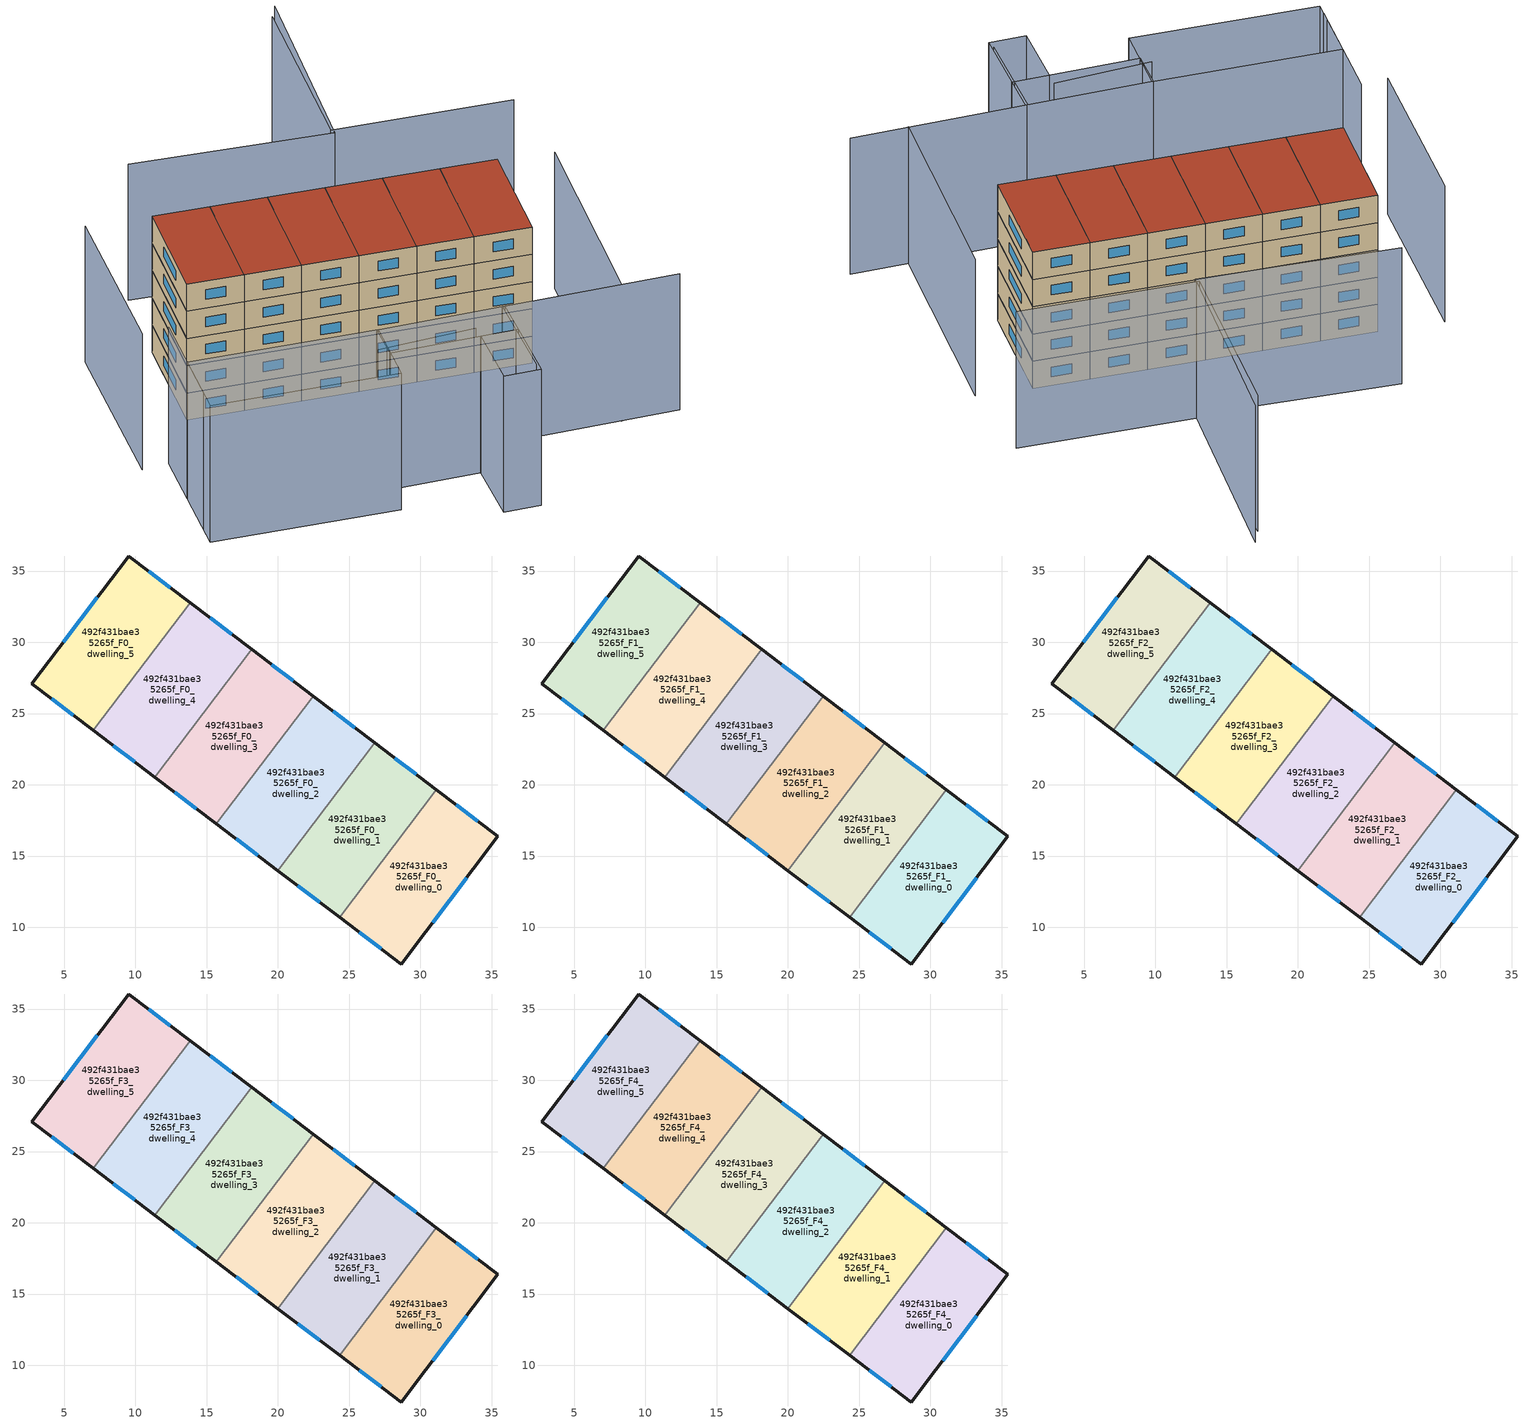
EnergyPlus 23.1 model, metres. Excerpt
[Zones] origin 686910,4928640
492f431bae35265f_F0_dwelling_0
 floor ground (EU_floor_Construction): 35.45,16.38 28.66,7.42 24.33,10.7 31.13,19.66 z0
 wall outside (EU_wall_Construction): 24.33,10.7 28.66,7.42 35.45,16.38 31.13,19.66 z0:3
 wall to 492f431bae35265f_F0_dwelling_1 (EU_wall_Construction): 31.13,19.66 24.33,10.7 z0:3
 window (EU_Window_Construction): 34.05,17.44 32.53,18.6 / 30.86,10.32 33.24,13.47 / 25.73,9.64 27.25,8.48 z0.97:2.03
492f431bae35265f_F0_dwelling_1
 floor ground (EU_floor_Construction): 31.13,19.66 24.33,10.7 20.01,13.98 26.81,22.94 z0
 wall outside (EU_wall_Construction): 20.01,13.98 24.33,10.7 / 31.13,19.66 26.81,22.94 z0:3
 wall to 492f431bae35265f_F0_dwelling_2 (EU_wall_Construction): 26.81,22.94 20.01,13.98 z0:3
 window (EU_Window_Construction): 21.41,12.92 22.93,11.77 / 29.73,20.72 28.21,21.88 z0.97:2.03
492f431bae35265f_F0_dwelling_2
 floor ground (EU_floor_Construction): 26.81,22.94 20.01,13.98 15.68,17.26 22.48,26.22 z0
 wall outside (EU_wall_Construction): 15.68,17.26 20.01,13.98 / 26.81,22.94 22.48,26.22 z0:3
 wall to 492f431bae35265f_F0_dwelling_3 (EU_wall_Construction): 22.48,26.22 15.68,17.26 z0:3
 window (EU_Window_Construction): 17.09,16.2 18.6,15.04 / 25.4,24.01 23.88,25.16 z0.97:2.03
492f431bae35265f_F0_dwelling_3
 floor ground (EU_floor_Construction): 22.48,26.22 15.68,17.26 11.36,20.54 18.17,29.5 z0
 wall outside (EU_wall_Construction): 11.36,20.54 15.68,17.26 / 22.48,26.22 18.17,29.5 z0:3
 wall to 492f431bae35265f_F0_dwelling_4 (EU_wall_Construction): 18.16,29.5 11.36,20.54 z0:3
 window (EU_Window_Construction): 12.76,19.48 14.28,18.32 / 21.08,27.29 19.57,28.44 z0.97:2.03
492f431bae35265f_F0_dwelling_4
 floor ground (EU_floor_Construction): 18.17,29.5 11.36,20.54 7.04,23.82 13.85,32.79 z0
 wall outside (EU_wall_Construction): 7.04,23.82 11.36,20.54 / 18.17,29.5 13.85,32.79 z0:3
 wall to 492f431bae35265f_F0_dwelling_5 (EU_wall_Construction): 13.85,32.79 7.04,23.82 z0:3
 window (EU_Window_Construction): 8.44,22.75 9.96,21.6 / 16.77,30.57 15.25,31.72 z0.97:2.03
492f431bae35265f_F0_dwelling_5
 floor ground (EU_floor_Construction): 13.85,32.79 7.04,23.82 2.72,27.1 9.54,36.06 z0
 wall outside (EU_wall_Construction): 13.85,32.79 9.54,36.06 2.72,27.1 7.04,23.82 z0:3
 window (EU_Window_Construction): 4.12,26.04 5.64,24.88 / 7.33,33.15 4.93,30 / 12.45,33.85 10.93,35 z0.97:2.03
492f431bae35265f_F1_dwelling_0
 floor to 492f431bae35265f_F0_dwelling_0 (EU_floor_Construction): 35.45,16.38 28.66,7.42 24.33,10.7 31.13,19.66 z3
 wall outside (EU_wall_Construction): 24.33,10.7 28.66,7.42 35.45,16.38 31.13,19.66 z3:6
 wall to 492f431bae35265f_F1_dwelling_1 (EU_wall_Construction): 31.13,19.66 24.33,10.7 z3:6
 window (EU_Window_Construction): 34.05,17.44 32.53,18.6 / 30.86,10.32 33.24,13.47 / 25.73,9.64 27.25,8.48 z3.97:5.03
492f431bae35265f_F1_dwelling_1
 floor to 492f431bae35265f_F0_dwelling_1 (EU_floor_Construction): 31.13,19.66 24.33,10.7 20.01,13.98 26.8,22.94 z3
 wall outside (EU_wall_Construction): 20.01,13.98 24.33,10.7 / 31.13,19.66 26.81,22.94 z3:6
 wall to 492f431bae35265f_F1_dwelling_2 (EU_wall_Construction): 26.81,22.94 20.01,13.98 z3:6
 window (EU_Window_Construction): 21.41,12.92 22.93,11.77 / 29.73,20.72 28.21,21.88 z3.97:5.03
492f431bae35265f_F1_dwelling_2
 floor to 492f431bae35265f_F0_dwelling_2 (EU_floor_Construction): 26.8,22.94 20.01,13.98 15.68,17.26 22.48,26.22 z3
 wall outside (EU_wall_Construction): 15.68,17.26 20.01,13.98 / 26.81,22.94 22.48,26.22 z3:6
 wall to 492f431bae35265f_F1_dwelling_3 (EU_wall_Construction): 22.48,26.22 15.68,17.26 z3:6
 window (EU_Window_Construction): 17.09,16.2 18.6,15.04 / 25.4,24.01 23.88,25.16 z3.97:5.03
492f431bae35265f_F1_dwelling_3
 floor to 492f431bae35265f_F0_dwelling_3 (EU_floor_Construction): 22.48,26.22 15.68,17.26 11.36,20.54 18.17,29.5 z3
 wall outside (EU_wall_Construction): 11.36,20.54 15.68,17.26 / 22.48,26.22 18.17,29.5 z3:6
 wall to 492f431bae35265f_F1_dwelling_4 (EU_wall_Construction): 18.16,29.5 11.36,20.54 z3:6
 window (EU_Window_Construction): 12.76,19.48 14.28,18.32 / 21.08,27.29 19.57,28.44 z3.97:5.03
492f431bae35265f_F1_dwelling_4
 floor to 492f431bae35265f_F0_dwelling_4 (EU_floor_Construction): 18.17,29.5 11.36,20.54 7.04,23.82 13.85,32.79 z3
 wall outside (EU_wall_Construction): 7.04,23.82 11.36,20.54 / 18.17,29.5 13.85,32.79 z3:6
 wall to 492f431bae35265f_F1_dwelling_5 (EU_wall_Construction): 13.85,32.79 7.04,23.82 z3:6
 window (EU_Window_Construction): 8.44,22.75 9.96,21.6 / 16.77,30.57 15.25,31.72 z3.97:5.03
492f431bae35265f_F1_dwelling_5
 floor to 492f431bae35265f_F0_dwelling_5 (EU_floor_Construction): 13.85,32.79 7.04,23.82 2.72,27.1 9.54,36.06 z3
 wall outside (EU_wall_Construction): 13.85,32.79 9.54,36.06 2.72,27.1 7.04,23.82 z3:6
 window (EU_Window_Construction): 4.12,26.04 5.64,24.88 / 7.33,33.15 4.93,30 / 12.45,33.85 10.93,35 z3.97:5.03
492f431bae35265f_F2_dwelling_0
 floor to 492f431bae35265f_F1_dwelling_0 (EU_floor_Construction): 35.45,16.38 28.66,7.42 24.33,10.7 31.13,19.66 z6
 wall outside (EU_wall_Construction): 24.33,10.7 28.66,7.42 35.45,16.38 31.13,19.66 z6:9
 wall to 492f431bae35265f_F2_dwelling_1 (EU_wall_Construction): 31.13,19.66 24.33,10.7 z6:9
 window (EU_Window_Construction): 34.05,17.44 32.53,18.6 / 30.86,10.32 33.24,13.47 / 25.73,9.64 27.25,8.48 z6.97:8.03
492f431bae35265f_F2_dwelling_1
 floor to 492f431bae35265f_F1_dwelling_1 (EU_floor_Construction): 31.13,19.66 24.33,10.7 20.01,13.98 26.8,22.94 z6
 wall outside (EU_wall_Construction): 20.01,13.98 24.33,10.7 / 31.13,19.66 26.81,22.94 z6:9
 wall to 492f431bae35265f_F2_dwelling_2 (EU_wall_Construction): 26.81,22.94 20.01,13.98 z6:9
 window (EU_Window_Construction): 21.41,12.92 22.93,11.77 / 29.73,20.72 28.21,21.88 z6.97:8.03
492f431bae35265f_F2_dwelling_2
 floor to 492f431bae35265f_F1_dwelling_2 (EU_floor_Construction): 26.8,22.94 20.01,13.98 15.68,17.26 22.48,26.22 z6
 wall outside (EU_wall_Construction): 15.68,17.26 20.01,13.98 / 26.81,22.94 22.48,26.22 z6:9
 wall to 492f431bae35265f_F2_dwelling_3 (EU_wall_Construction): 22.48,26.22 15.68,17.26 z6:9
 window (EU_Window_Construction): 17.09,16.2 18.6,15.04 / 25.4,24.01 23.88,25.16 z6.97:8.03
492f431bae35265f_F2_dwelling_3
 floor to 492f431bae35265f_F1_dwelling_3 (EU_floor_Construction): 22.48,26.22 15.68,17.26 11.36,20.54 18.17,29.5 z6
 wall outside (EU_wall_Construction): 11.36,20.54 15.68,17.26 / 22.48,26.22 18.17,29.5 z6:9
 wall to 492f431bae35265f_F2_dwelling_4 (EU_wall_Construction): 18.16,29.5 11.36,20.54 z6:9
 window (EU_Window_Construction): 12.76,19.48 14.28,18.32 / 21.08,27.29 19.57,28.44 z6.97:8.03
492f431bae35265f_F2_dwelling_4
 floor to 492f431bae35265f_F1_dwelling_4 (EU_floor_Construction): 18.17,29.5 11.36,20.54 7.04,23.82 13.85,32.79 z6
 wall outside (EU_wall_Construction): 7.04,23.82 11.36,20.54 / 18.17,29.5 13.85,32.79 z6:9
 wall to 492f431bae35265f_F2_dwelling_5 (EU_wall_Construction): 13.85,32.79 7.04,23.82 z6:9
 window (EU_Window_Construction): 8.44,22.75 9.96,21.6 / 16.77,30.57 15.25,31.72 z6.97:8.03
492f431bae35265f_F2_dwelling_5
 floor to 492f431bae35265f_F1_dwelling_5 (EU_floor_Construction): 13.85,32.79 7.04,23.82 2.72,27.1 9.54,36.06 z6
 wall outside (EU_wall_Construction): 13.85,32.79 9.54,36.06 2.72,27.1 7.04,23.82 z6:9
 window (EU_Window_Construction): 4.12,26.04 5.64,24.88 / 7.33,33.15 4.93,30 / 12.45,33.85 10.93,35 z6.97:8.03
492f431bae35265f_F3_dwelling_0
 floor to 492f431bae35265f_F2_dwelling_0 (EU_floor_Construction): 35.45,16.38 28.66,7.42 24.33,10.7 31.13,19.66 z9
 wall outside (EU_wall_Construction): 24.33,10.7 28.66,7.42 35.45,16.38 31.13,19.66 z9:12
 wall to 492f431bae35265f_F3_dwelling_1 (EU_wall_Construction): 31.13,19.66 24.33,10.7 z9:12
 window (EU_Window_Construction): 34.05,17.44 32.53,18.6 / 30.86,10.32 33.24,13.47 / 25.73,9.64 27.25,8.48 z9.97:11.03
492f431bae35265f_F3_dwelling_1
 floor to 492f431bae35265f_F2_dwelling_1 (EU_floor_Construction): 31.13,19.66 24.33,10.7 20.01,13.98 26.8,22.94 z9
 wall outside (EU_wall_Construction): 20.01,13.98 24.33,10.7 / 31.13,19.66 26.81,22.94 z9:12
 wall to 492f431bae35265f_F3_dwelling_2 (EU_wall_Construction): 26.81,22.94 20.01,13.98 z9:12
 window (EU_Window_Construction): 21.41,12.92 22.93,11.77 / 29.73,20.72 28.21,21.88 z9.97:11.03
492f431bae35265f_F3_dwelling_2
 floor to 492f431bae35265f_F2_dwelling_2 (EU_floor_Construction): 26.8,22.94 20.01,13.98 15.68,17.26 22.48,26.22 z9
 wall outside (EU_wall_Construction): 15.68,17.26 20.01,13.98 / 26.81,22.94 22.48,26.22 z9:12
 wall to 492f431bae35265f_F3_dwelling_3 (EU_wall_Construction): 22.48,26.22 15.68,17.26 z9:12
 window (EU_Window_Construction): 17.09,16.2 18.6,15.04 / 25.4,24.01 23.88,25.16 z9.97:11.03
492f431bae35265f_F3_dwelling_3
 floor to 492f431bae35265f_F2_dwelling_3 (EU_floor_Construction): 22.48,26.22 15.68,17.26 11.36,20.54 18.17,29.5 z9
 wall outside (EU_wall_Construction): 11.36,20.54 15.68,17.26 / 22.48,26.22 18.17,29.5 z9:12
 wall to 492f431bae35265f_F3_dwelling_4 (EU_wall_Construction): 18.16,29.5 11.36,20.54 z9:12
 window (EU_Window_Construction): 12.76,19.48 14.28,18.32 / 21.08,27.29 19.57,28.44 z9.97:11.03
492f431bae35265f_F3_dwelling_4
 floor to 492f431bae35265f_F2_dwelling_4 (EU_floor_Construction): 18.17,29.5 11.36,20.54 7.04,23.82 13.85,32.79 z9
 wall outside (EU_wall_Construction): 7.04,23.82 11.36,20.54 / 18.17,29.5 13.85,32.79 z9:12
 wall to 492f431bae35265f_F3_dwelling_5 (EU_wall_Construction): 13.85,32.79 7.04,23.82 z9:12
 window (EU_Window_Construction): 8.44,22.75 9.96,21.6 / 16.77,30.57 15.25,31.72 z9.97:11.03
492f431bae35265f_F3_dwelling_5
 floor to 492f431bae35265f_F2_dwelling_5 (EU_floor_Construction): 13.85,32.79 7.04,23.82 2.72,27.1 9.54,36.06 z9
 wall outside (EU_wall_Construction): 13.85,32.79 9.54,36.06 2.72,27.1 7.04,23.82 z9:12
 window (EU_Window_Construction): 4.12,26.04 5.64,24.88 / 7.33,33.15 4.93,30 / 12.45,33.85 10.93,35 z9.97:11.03
492f431bae35265f_F4_dwelling_0
 floor to 492f431bae35265f_F3_dwelling_0 (EU_floor_Construction): 35.45,16.38 28.66,7.42 24.33,10.7 31.13,19.66 z12
 wall outside (EU_wall_Construction): 24.33,10.7 28.66,7.42 35.45,16.38 31.13,19.66 z12:15
 wall to 492f431bae35265f_F4_dwelling_1 (EU_wall_Construction): 31.13,19.66 24.33,10.7 z12:15
 window (EU_Window_Construction): 34.05,17.44 32.53,18.6 / 30.86,10.32 33.24,13.47 / 25.73,9.64 27.25,8.48 z12.97:14.03
 roof outside (EU_roof_Construction): 28.66,7.42 35.45,16.38 31.13,19.66 24.33,10.7 z15
492f431bae35265f_F4_dwelling_1
 floor to 492f431bae35265f_F3_dwelling_1 (EU_floor_Construction): 31.13,19.66 24.33,10.7 20.01,13.98 26.8,22.94 z12
 wall outside (EU_wall_Construction): 20.01,13.98 24.33,10.7 / 31.13,19.66 26.81,22.94 z12:15
 wall to 492f431bae35265f_F4_dwelling_2 (EU_wall_Construction): 26.81,22.94 20.01,13.98 z12:15
 window (EU_Window_Construction): 21.41,12.92 22.93,11.77 / 29.73,20.72 28.21,21.88 z12.97:14.03
 roof outside (EU_roof_Construction): 24.33,10.7 31.13,19.66 26.81,22.94 20.01,13.98 z15
492f431bae35265f_F4_dwelling_2
 floor to 492f431bae35265f_F3_dwelling_2 (EU_floor_Construction): 26.8,22.94 20.01,13.98 15.68,17.26 22.48,26.22 z12
 wall outside (EU_wall_Construction): 15.68,17.26 20.01,13.98 / 26.81,22.94 22.48,26.22 z12:15
 wall to 492f431bae35265f_F4_dwelling_3 (EU_wall_Construction): 22.48,26.22 15.68,17.26 z12:15
 window (EU_Window_Construction): 17.09,16.2 18.6,15.04 / 25.4,24.01 23.88,25.16 z12.97:14.03
 roof outside (EU_roof_Construction): 20.01,13.98 26.81,22.94 22.48,26.22 15.68,17.26 z15
492f431bae35265f_F4_dwelling_3
 floor to 492f431bae35265f_F3_dwelling_3 (EU_floor_Construction): 22.48,26.22 15.68,17.26 11.36,20.54 18.17,29.5 z12
 wall outside (EU_wall_Construction): 11.36,20.54 15.68,17.26 / 22.48,26.22 18.17,29.5 z12:15
 wall to 492f431bae35265f_F4_dwelling_4 (EU_wall_Construction): 18.16,29.5 11.36,20.54 z12:15
 window (EU_Window_Construction): 12.76,19.48 14.28,18.32 / 21.08,27.29 19.57,28.44 z12.97:14.03
 roof outside (EU_roof_Construction): 15.68,17.26 22.48,26.22 18.17,29.5 11.36,20.54 z15
492f431bae35265f_F4_dwelling_4
 floor to 492f431bae35265f_F3_dwelling_4 (EU_floor_Construction): 18.17,29.5 11.36,20.54 7.04,23.82 13.85,32.79 z12
 wall outside (EU_wall_Construction): 7.04,23.82 11.36,20.54 / 18.17,29.5 13.85,32.79 z12:15
 wall to 492f431bae35265f_F4_dwelling_5 (EU_wall_Construction): 13.85,32.79 7.04,23.82 z12:15
 window (EU_Window_Construction): 8.44,22.75 9.96,21.6 / 16.77,30.57 15.25,31.72 z12.97:14.03
 roof outside (EU_roof_Construction): 11.36,20.54 18.17,29.5 13.85,32.79 7.04,23.82 z15
492f431bae35265f_F4_dwelling_5
 floor to 492f431bae35265f_F3_dwelling_5 (EU_floor_Construction): 13.85,32.79 7.04,23.82 2.72,27.1 9.54,36.06 z12
 wall outside (EU_wall_Construction): 13.85,32.79 9.54,36.06 2.72,27.1 7.04,23.82 z12:15
 window (EU_Window_Construction): 4.12,26.04 5.64,24.88 / 7.33,33.15 4.93,30 / 12.45,33.85 10.93,35 z12.97:14.03
 roof outside (EU_roof_Construction): 7.04,23.82 13.85,32.79 9.54,36.06 2.72,27.1 z15
shading: 4.6,6.93 12.63,1.87 / 11.27,-5.96 16.82,1.96 / 16.82,1.96 30.68,-7.74 / 26.11,-4.61 39.44,12.89 / 43.97,20.83 30.19,31.26 / 30.19,31.26 41.61,46.35 / 4.64,39.99 -6.06,25.64 / 43.09,47.17 30.12,30.76 / 30.12,30.76 14.92,42.77 / -3.82,24.3 -10.92,14.78 / 11.87,0.74 14.8,-1.31 / 14.8,-1.31 10.97,-6.78 / 10.97,-6.78 8.04,-4.73 / 8.04,-4.73 11.87,0.74 / 7.03,8.9 17.02,1.82 / 17.02,1.82 14.78,-1.33 / 14.78,-1.33 4.8,5.75 / 4.8,5.75 7.03,8.9 / -7.29,19.63 7.16,8.8 / 7.16,8.8 2.83,3.01 / 2.83,3.01 -11.63,13.84 / -11.63,13.84 -7.29,19.63 z0:15
[Building]
EU S2 Campaign: North Axis=0; Terrain=City; Solar Distribution=FullExterior
[Site:Location]
Bologna: Latitude=44.5; Longitude=11.25; Time Zone=1; Elevation=37
[SizingPeriod:WeatherFileDays]
AnnualSizingPeriod: Begin Month=1; Begin Day of Month=1; End Month=12; End Day of Month=31; Day of Week for Start Day=Monday; Use Weather File Daylight Saving Period=No; Use Weather File Rain and Snow Indicators=No
[MATERIAL]
EU_InternalMass_Material: Roughness=MediumRough; Thickness=0.1; Conductivity=1; Density=1800; Specific Heat=900; Thermal Absorptance=0.9; Solar Absorptance=0.7; Visible Absorptance=0.7
[MATERIAL:NOMASS] Roughness=MediumRough; Thermal Absorptance=0.9; Solar Absorptance=0.7; Visible Absorptance=0.7
Name | Thermal Resistance
EU_wall_NoMass | 0.779417
EU_roof_NoMass | 0.435466
EU_floor_NoMass | 0.588222
[WINDOWMATERIAL:SIMPLEGLAZINGSYSTEM]
EU_Window_SimpleGlazing: UFactor=5.16242; Solar Heat Gain Coefficient=0.85; Visible Transmittance=0.85
[CONSTRUCTION]
EU_wall_Construction: EU_wall_NoMass
EU_roof_Construction: EU_roof_NoMass
EU_floor_Construction: EU_floor_NoMass
EU_InternalMass_Construction: EU_InternalMass_Material
EU_Window_Construction: EU_Window_SimpleGlazing
[ZONE] Type=1; Multiplier=1; Ceiling Height=autocalculate; Floor Area=autocalculate; Part of Total Floor Area=Yes
Name | Volume
492f431bae35265f_F0_dwelling_0; 492f431bae35265f_F1_dwelling_0; 492f431bae35265f_F2_dwelling_0; 492f431bae35265f_F3_dwelling_0; 492f431bae35265f_F4_dwelling_0; 492f431bae35265f_F0_dwelling_5 | 183.108
492f431bae35265f_F0_dwelling_1; 492f431bae35265f_F1_dwelling_1; 492f431bae35265f_F2_dwelling_1; 492f431bae35265f_F3_dwelling_1; 492f431bae35265f_F4_dwelling_1 | 183.088
492f431bae35265f_F0_dwelling_2 | 183.095
492f431bae35265f_F1_dwelling_2; 492f431bae35265f_F2_dwelling_2; 492f431bae35265f_F3_dwelling_2; 492f431bae35265f_F4_dwelling_2 | 183.094
492f431bae35265f_F0_dwelling_3; 492f431bae35265f_F1_dwelling_3; 492f431bae35265f_F2_dwelling_3; 492f431bae35265f_F3_dwelling_3; 492f431bae35265f_F4_dwelling_3 | 183.114
492f431bae35265f_F0_dwelling_4; 492f431bae35265f_F1_dwelling_4; 492f431bae35265f_F2_dwelling_4; 492f431bae35265f_F3_dwelling_4; 492f431bae35265f_F4_dwelling_4 | 183.081
492f431bae35265f_F1_dwelling_5; 492f431bae35265f_F2_dwelling_5; 492f431bae35265f_F3_dwelling_5; 492f431bae35265f_F4_dwelling_5 | 183.109
[INTERNALMASS] Construction=EU_InternalMass_Construction
Name | Zone or ZoneList | Surface Area
492f431bae35265f_F0_dwelling_0_EU_InternalMass | 492f431bae35265f_F0_dwelling_0 | 61.0361
492f431bae35265f_F0_dwelling_1_EU_InternalMass | 492f431bae35265f_F0_dwelling_1 | 61.0294
492f431bae35265f_F0_dwelling_2_EU_InternalMass | 492f431bae35265f_F0_dwelling_2 | 61.0316
492f431bae35265f_F0_dwelling_3_EU_InternalMass | 492f431bae35265f_F0_dwelling_3 | 61.0379
492f431bae35265f_F0_dwelling_4_EU_InternalMass | 492f431bae35265f_F0_dwelling_4 | 61.0271
492f431bae35265f_F0_dwelling_5_EU_InternalMass | 492f431bae35265f_F0_dwelling_5 | 61.0363
492f431bae35265f_F1_dwelling_0_EU_InternalMass | 492f431bae35265f_F1_dwelling_0 | 61.0361
492f431bae35265f_F1_dwelling_1_EU_InternalMass | 492f431bae35265f_F1_dwelling_1 | 61.0294
492f431bae35265f_F1_dwelling_2_EU_InternalMass | 492f431bae35265f_F1_dwelling_2 | 61.0316
492f431bae35265f_F1_dwelling_3_EU_InternalMass | 492f431bae35265f_F1_dwelling_3 | 61.0379
492f431bae35265f_F1_dwelling_4_EU_InternalMass | 492f431bae35265f_F1_dwelling_4 | 61.0271
492f431bae35265f_F1_dwelling_5_EU_InternalMass | 492f431bae35265f_F1_dwelling_5 | 61.0363
492f431bae35265f_F2_dwelling_0_EU_InternalMass | 492f431bae35265f_F2_dwelling_0 | 61.0361
492f431bae35265f_F2_dwelling_1_EU_InternalMass | 492f431bae35265f_F2_dwelling_1 | 61.0294
492f431bae35265f_F2_dwelling_2_EU_InternalMass | 492f431bae35265f_F2_dwelling_2 | 61.0316
492f431bae35265f_F2_dwelling_3_EU_InternalMass | 492f431bae35265f_F2_dwelling_3 | 61.0379
492f431bae35265f_F2_dwelling_4_EU_InternalMass | 492f431bae35265f_F2_dwelling_4 | 61.0271
492f431bae35265f_F2_dwelling_5_EU_InternalMass | 492f431bae35265f_F2_dwelling_5 | 61.0363
492f431bae35265f_F3_dwelling_0_EU_InternalMass | 492f431bae35265f_F3_dwelling_0 | 61.0361
492f431bae35265f_F3_dwelling_1_EU_InternalMass | 492f431bae35265f_F3_dwelling_1 | 61.0294
492f431bae35265f_F3_dwelling_2_EU_InternalMass | 492f431bae35265f_F3_dwelling_2 | 61.0316
492f431bae35265f_F3_dwelling_3_EU_InternalMass | 492f431bae35265f_F3_dwelling_3 | 61.0379
492f431bae35265f_F3_dwelling_4_EU_InternalMass | 492f431bae35265f_F3_dwelling_4 | 61.0271
492f431bae35265f_F3_dwelling_5_EU_InternalMass | 492f431bae35265f_F3_dwelling_5 | 61.0363
492f431bae35265f_F4_dwelling_0_EU_InternalMass | 492f431bae35265f_F4_dwelling_0 | 61.0361
492f431bae35265f_F4_dwelling_1_EU_InternalMass | 492f431bae35265f_F4_dwelling_1 | 61.0294
492f431bae35265f_F4_dwelling_2_EU_InternalMass | 492f431bae35265f_F4_dwelling_2 | 61.0316
492f431bae35265f_F4_dwelling_3_EU_InternalMass | 492f431bae35265f_F4_dwelling_3 | 61.0379
492f431bae35265f_F4_dwelling_4_EU_InternalMass | 492f431bae35265f_F4_dwelling_4 | 61.0271
492f431bae35265f_F4_dwelling_5_EU_InternalMass | 492f431bae35265f_F4_dwelling_5 | 61.0363
[OTHEREQUIPMENT] Fuel Type=Electricity; Design Level Calculation Method=Watts/Area; Power per Zone Floor Area=1; Fraction Latent=0; Fraction Radiant=0; Fraction Lost=0; Carbon Dioxide Generation Rate=0; EndUse Subcategory=EU_Step8_InternalGains
Name | Zone or ZoneList or Space or SpaceList | Schedule
EU_Step8_InternalGain_492f431bae35265f_F0_dwelling_0_f000 | 492f431bae35265f_F0_dwelling_0 | EU_Step8_GainSchedule_492f431bae35265f_F0_dwelling_0_f000
EU_Step8_InternalGain_492f431bae35265f_F0_dwelling_1_f000 | 492f431bae35265f_F0_dwelling_1 | EU_Step8_GainSchedule_492f431bae35265f_F0_dwelling_1_f000
EU_Step8_InternalGain_492f431bae35265f_F0_dwelling_2_f000 | 492f431bae35265f_F0_dwelling_2 | EU_Step8_GainSchedule_492f431bae35265f_F0_dwelling_2_f000
EU_Step8_InternalGain_492f431bae35265f_F0_dwelling_3_f000 | 492f431bae35265f_F0_dwelling_3 | EU_Step8_GainSchedule_492f431bae35265f_F0_dwelling_3_f000
EU_Step8_InternalGain_492f431bae35265f_F0_dwelling_4_f000 | 492f431bae35265f_F0_dwelling_4 | EU_Step8_GainSchedule_492f431bae35265f_F0_dwelling_4_f000
EU_Step8_InternalGain_492f431bae35265f_F0_dwelling_5_f000 | 492f431bae35265f_F0_dwelling_5 | EU_Step8_GainSchedule_492f431bae35265f_F0_dwelling_5_f000
EU_Step8_InternalGain_492f431bae35265f_F1_dwelling_0_f000 | 492f431bae35265f_F1_dwelling_0 | EU_Step8_GainSchedule_492f431bae35265f_F1_dwelling_0_f000
EU_Step8_InternalGain_492f431bae35265f_F1_dwelling_1_f000 | 492f431bae35265f_F1_dwelling_1 | EU_Step8_GainSchedule_492f431bae35265f_F1_dwelling_1_f000
EU_Step8_InternalGain_492f431bae35265f_F1_dwelling_2_f000 | 492f431bae35265f_F1_dwelling_2 | EU_Step8_GainSchedule_492f431bae35265f_F1_dwelling_2_f000
EU_Step8_InternalGain_492f431bae35265f_F1_dwelling_3_f000 | 492f431bae35265f_F1_dwelling_3 | EU_Step8_GainSchedule_492f431bae35265f_F1_dwelling_3_f000
EU_Step8_InternalGain_492f431bae35265f_F1_dwelling_4_f000 | 492f431bae35265f_F1_dwelling_4 | EU_Step8_GainSchedule_492f431bae35265f_F1_dwelling_4_f000
EU_Step8_InternalGain_492f431bae35265f_F1_dwelling_5_f000 | 492f431bae35265f_F1_dwelling_5 | EU_Step8_GainSchedule_492f431bae35265f_F1_dwelling_5_f000
EU_Step8_InternalGain_492f431bae35265f_F2_dwelling_0_f000 | 492f431bae35265f_F2_dwelling_0 | EU_Step8_GainSchedule_492f431bae35265f_F2_dwelling_0_f000
EU_Step8_InternalGain_492f431bae35265f_F2_dwelling_1_f000 | 492f431bae35265f_F2_dwelling_1 | EU_Step8_GainSchedule_492f431bae35265f_F2_dwelling_1_f000
EU_Step8_InternalGain_492f431bae35265f_F2_dwelling_2_f000 | 492f431bae35265f_F2_dwelling_2 | EU_Step8_GainSchedule_492f431bae35265f_F2_dwelling_2_f000
EU_Step8_InternalGain_492f431bae35265f_F2_dwelling_3_f000 | 492f431bae35265f_F2_dwelling_3 | EU_Step8_GainSchedule_492f431bae35265f_F2_dwelling_3_f000
EU_Step8_InternalGain_492f431bae35265f_F2_dwelling_4_f000 | 492f431bae35265f_F2_dwelling_4 | EU_Step8_GainSchedule_492f431bae35265f_F2_dwelling_4_f000
EU_Step8_InternalGain_492f431bae35265f_F2_dwelling_5_f000 | 492f431bae35265f_F2_dwelling_5 | EU_Step8_GainSchedule_492f431bae35265f_F2_dwelling_5_f000
EU_Step8_InternalGain_492f431bae35265f_F3_dwelling_0_f000 | 492f431bae35265f_F3_dwelling_0 | EU_Step8_GainSchedule_492f431bae35265f_F3_dwelling_0_f000
EU_Step8_InternalGain_492f431bae35265f_F3_dwelling_1_f000 | 492f431bae35265f_F3_dwelling_1 | EU_Step8_GainSchedule_492f431bae35265f_F3_dwelling_1_f000
EU_Step8_InternalGain_492f431bae35265f_F3_dwelling_2_f000 | 492f431bae35265f_F3_dwelling_2 | EU_Step8_GainSchedule_492f431bae35265f_F3_dwelling_2_f000
EU_Step8_InternalGain_492f431bae35265f_F3_dwelling_3_f000 | 492f431bae35265f_F3_dwelling_3 | EU_Step8_GainSchedule_492f431bae35265f_F3_dwelling_3_f000
EU_Step8_InternalGain_492f431bae35265f_F3_dwelling_4_f000 | 492f431bae35265f_F3_dwelling_4 | EU_Step8_GainSchedule_492f431bae35265f_F3_dwelling_4_f000
EU_Step8_InternalGain_492f431bae35265f_F3_dwelling_5_f000 | 492f431bae35265f_F3_dwelling_5 | EU_Step8_GainSchedule_492f431bae35265f_F3_dwelling_5_f000
EU_Step8_InternalGain_492f431bae35265f_F4_dwelling_0_f000 | 492f431bae35265f_F4_dwelling_0 | EU_Step8_GainSchedule_492f431bae35265f_F4_dwelling_0_f000
EU_Step8_InternalGain_492f431bae35265f_F4_dwelling_1_f000 | 492f431bae35265f_F4_dwelling_1 | EU_Step8_GainSchedule_492f431bae35265f_F4_dwelling_1_f000
EU_Step8_InternalGain_492f431bae35265f_F4_dwelling_2_f000 | 492f431bae35265f_F4_dwelling_2 | EU_Step8_GainSchedule_492f431bae35265f_F4_dwelling_2_f000
EU_Step8_InternalGain_492f431bae35265f_F4_dwelling_3_f000 | 492f431bae35265f_F4_dwelling_3 | EU_Step8_GainSchedule_492f431bae35265f_F4_dwelling_3_f000
EU_Step8_InternalGain_492f431bae35265f_F4_dwelling_4_f000 | 492f431bae35265f_F4_dwelling_4 | EU_Step8_GainSchedule_492f431bae35265f_F4_dwelling_4_f000
EU_Step8_InternalGain_492f431bae35265f_F4_dwelling_5_f000 | 492f431bae35265f_F4_dwelling_5 | EU_Step8_GainSchedule_492f431bae35265f_F4_dwelling_5_f000
[ZONEVENTILATION:DESIGNFLOWRATE] Schedule=EU_AlwaysOn; Design Flow Rate Calculation Method=AirChanges/Hour; Air Changes per Hour=0.712058; Ventilation Type=Natural; Fan Pressure Rise=0; Fan Total Efficiency=1; Constant Term Coefficient=1; Temperature Term Coefficient=0; Velocity Term Coefficient=0; Velocity Squared Term Coefficient=0; Minimum Indoor Temperature=-100; Maximum Indoor Temperature=100; Delta Temperature=-100; Minimum Outdoor Temperature=-100; Maximum Outdoor Temperature=100; Maximum Wind Speed=40
Name | Zone or ZoneList or Space or SpaceList
EU_ConstantAir_492f431bae35265f_F0_dwelling_0 | 492f431bae35265f_F0_dwelling_0
EU_ConstantAir_492f431bae35265f_F0_dwelling_1 | 492f431bae35265f_F0_dwelling_1
EU_ConstantAir_492f431bae35265f_F0_dwelling_2 | 492f431bae35265f_F0_dwelling_2
EU_ConstantAir_492f431bae35265f_F0_dwelling_3 | 492f431bae35265f_F0_dwelling_3
EU_ConstantAir_492f431bae35265f_F0_dwelling_4 | 492f431bae35265f_F0_dwelling_4
EU_ConstantAir_492f431bae35265f_F0_dwelling_5 | 492f431bae35265f_F0_dwelling_5
EU_ConstantAir_492f431bae35265f_F1_dwelling_0 | 492f431bae35265f_F1_dwelling_0
EU_ConstantAir_492f431bae35265f_F1_dwelling_1 | 492f431bae35265f_F1_dwelling_1
EU_ConstantAir_492f431bae35265f_F1_dwelling_2 | 492f431bae35265f_F1_dwelling_2
EU_ConstantAir_492f431bae35265f_F1_dwelling_3 | 492f431bae35265f_F1_dwelling_3
EU_ConstantAir_492f431bae35265f_F1_dwelling_4 | 492f431bae35265f_F1_dwelling_4
EU_ConstantAir_492f431bae35265f_F1_dwelling_5 | 492f431bae35265f_F1_dwelling_5
EU_ConstantAir_492f431bae35265f_F2_dwelling_0 | 492f431bae35265f_F2_dwelling_0
EU_ConstantAir_492f431bae35265f_F2_dwelling_1 | 492f431bae35265f_F2_dwelling_1
EU_ConstantAir_492f431bae35265f_F2_dwelling_2 | 492f431bae35265f_F2_dwelling_2
EU_ConstantAir_492f431bae35265f_F2_dwelling_3 | 492f431bae35265f_F2_dwelling_3
EU_ConstantAir_492f431bae35265f_F2_dwelling_4 | 492f431bae35265f_F2_dwelling_4
EU_ConstantAir_492f431bae35265f_F2_dwelling_5 | 492f431bae35265f_F2_dwelling_5
EU_ConstantAir_492f431bae35265f_F3_dwelling_0 | 492f431bae35265f_F3_dwelling_0
EU_ConstantAir_492f431bae35265f_F3_dwelling_1 | 492f431bae35265f_F3_dwelling_1
EU_ConstantAir_492f431bae35265f_F3_dwelling_2 | 492f431bae35265f_F3_dwelling_2
EU_ConstantAir_492f431bae35265f_F3_dwelling_3 | 492f431bae35265f_F3_dwelling_3
EU_ConstantAir_492f431bae35265f_F3_dwelling_4 | 492f431bae35265f_F3_dwelling_4
EU_ConstantAir_492f431bae35265f_F3_dwelling_5 | 492f431bae35265f_F3_dwelling_5
EU_ConstantAir_492f431bae35265f_F4_dwelling_0 | 492f431bae35265f_F4_dwelling_0
EU_ConstantAir_492f431bae35265f_F4_dwelling_1 | 492f431bae35265f_F4_dwelling_1
EU_ConstantAir_492f431bae35265f_F4_dwelling_2 | 492f431bae35265f_F4_dwelling_2
EU_ConstantAir_492f431bae35265f_F4_dwelling_3 | 492f431bae35265f_F4_dwelling_3
EU_ConstantAir_492f431bae35265f_F4_dwelling_4 | 492f431bae35265f_F4_dwelling_4
EU_ConstantAir_492f431bae35265f_F4_dwelling_5 | 492f431bae35265f_F4_dwelling_5
[HVACTEMPLATE:THERMOSTAT] Constant Heating Setpoint=20; Constant Cooling Setpoint=50
EU_HeatOnly_492f431bae35265f_F0_dwelling_0; EU_HeatOnly_492f431bae35265f_F0_dwelling_1; EU_HeatOnly_492f431bae35265f_F0_dwelling_2; EU_HeatOnly_492f431bae35265f_F0_dwelling_3; EU_HeatOnly_492f431bae35265f_F0_dwelling_4; EU_HeatOnly_492f431bae35265f_F0_dwelling_5; EU_HeatOnly_492f431bae35265f_F1_dwelling_0; EU_HeatOnly_492f431bae35265f_F1_dwelling_1; EU_HeatOnly_492f431bae35265f_F1_dwelling_2; EU_HeatOnly_492f431bae35265f_F1_dwelling_3; EU_HeatOnly_492f431bae35265f_F1_dwelling_4; EU_HeatOnly_492f431bae35265f_F1_dwelling_5; EU_HeatOnly_492f431bae35265f_F2_dwelling_0; EU_HeatOnly_492f431bae35265f_F2_dwelling_1; EU_HeatOnly_492f431bae35265f_F2_dwelling_2; EU_HeatOnly_492f431bae35265f_F2_dwelling_3; EU_HeatOnly_492f431bae35265f_F2_dwelling_4; EU_HeatOnly_492f431bae35265f_F2_dwelling_5; EU_HeatOnly_492f431bae35265f_F3_dwelling_0; EU_HeatOnly_492f431bae35265f_F3_dwelling_1; EU_HeatOnly_492f431bae35265f_F3_dwelling_2; EU_HeatOnly_492f431bae35265f_F3_dwelling_3; EU_HeatOnly_492f431bae35265f_F3_dwelling_4; EU_HeatOnly_492f431bae35265f_F3_dwelling_5; EU_HeatOnly_492f431bae35265f_F4_dwelling_0; EU_HeatOnly_492f431bae35265f_F4_dwelling_1; EU_HeatOnly_492f431bae35265f_F4_dwelling_2; EU_HeatOnly_492f431bae35265f_F4_dwelling_3; EU_HeatOnly_492f431bae35265f_F4_dwelling_4; EU_HeatOnly_492f431bae35265f_F4_dwelling_5
[HVACTEMPLATE:ZONE:IDEALLOADSAIRSYSTEM] System Availability Schedule=EU_AlwaysOn; Maximum Heating Supply Air Temperature=50; Minimum Cooling Supply Air Temperature=13; Maximum Heating Supply Air Humidity Ratio=0.0156; Minimum Cooling Supply Air Humidity Ratio=0.0077; Heating Limit=NoLimit; Cooling Limit=NoLimit; Heating Availability Schedule=EU_AlwaysOn; Cooling Availability Schedule=EU_CoolingOff; Dehumidification Control Type=ConstantSensibleHeatRatio; Cooling Sensible Heat Ratio=0.7; Dehumidification Setpoint=60; Humidification Control Type=None; Humidification Setpoint=30; Outdoor Air Method=None; Outdoor Air Flow Rate per Person=0.00944; Outdoor Air Flow Rate per Zone Floor Area=0; Outdoor Air Flow Rate per Zone=0; Demand Controlled Ventilation Type=None; Outdoor Air Economizer Type=NoEconomizer; Heat Recovery Type=None; Sensible Heat Recovery Effectiveness=0.7; Latent Heat Recovery Effectiveness=0.65
Name | Template Thermostat
492f431bae35265f_F0_dwelling_0 | EU_HeatOnly_492f431bae35265f_F0_dwelling_0
492f431bae35265f_F0_dwelling_1 | EU_HeatOnly_492f431bae35265f_F0_dwelling_1
492f431bae35265f_F0_dwelling_2 | EU_HeatOnly_492f431bae35265f_F0_dwelling_2
492f431bae35265f_F0_dwelling_3 | EU_HeatOnly_492f431bae35265f_F0_dwelling_3
492f431bae35265f_F0_dwelling_4 | EU_HeatOnly_492f431bae35265f_F0_dwelling_4
492f431bae35265f_F0_dwelling_5 | EU_HeatOnly_492f431bae35265f_F0_dwelling_5
492f431bae35265f_F1_dwelling_0 | EU_HeatOnly_492f431bae35265f_F1_dwelling_0
492f431bae35265f_F1_dwelling_1 | EU_HeatOnly_492f431bae35265f_F1_dwelling_1
492f431bae35265f_F1_dwelling_2 | EU_HeatOnly_492f431bae35265f_F1_dwelling_2
492f431bae35265f_F1_dwelling_3 | EU_HeatOnly_492f431bae35265f_F1_dwelling_3
492f431bae35265f_F1_dwelling_4 | EU_HeatOnly_492f431bae35265f_F1_dwelling_4
492f431bae35265f_F1_dwelling_5 | EU_HeatOnly_492f431bae35265f_F1_dwelling_5
492f431bae35265f_F2_dwelling_0 | EU_HeatOnly_492f431bae35265f_F2_dwelling_0
492f431bae35265f_F2_dwelling_1 | EU_HeatOnly_492f431bae35265f_F2_dwelling_1
492f431bae35265f_F2_dwelling_2 | EU_HeatOnly_492f431bae35265f_F2_dwelling_2
492f431bae35265f_F2_dwelling_3 | EU_HeatOnly_492f431bae35265f_F2_dwelling_3
492f431bae35265f_F2_dwelling_4 | EU_HeatOnly_492f431bae35265f_F2_dwelling_4
492f431bae35265f_F2_dwelling_5 | EU_HeatOnly_492f431bae35265f_F2_dwelling_5
492f431bae35265f_F3_dwelling_0 | EU_HeatOnly_492f431bae35265f_F3_dwelling_0
492f431bae35265f_F3_dwelling_1 | EU_HeatOnly_492f431bae35265f_F3_dwelling_1
492f431bae35265f_F3_dwelling_2 | EU_HeatOnly_492f431bae35265f_F3_dwelling_2
492f431bae35265f_F3_dwelling_3 | EU_HeatOnly_492f431bae35265f_F3_dwelling_3
492f431bae35265f_F3_dwelling_4 | EU_HeatOnly_492f431bae35265f_F3_dwelling_4
492f431bae35265f_F3_dwelling_5 | EU_HeatOnly_492f431bae35265f_F3_dwelling_5
492f431bae35265f_F4_dwelling_0 | EU_HeatOnly_492f431bae35265f_F4_dwelling_0
492f431bae35265f_F4_dwelling_1 | EU_HeatOnly_492f431bae35265f_F4_dwelling_1
492f431bae35265f_F4_dwelling_2 | EU_HeatOnly_492f431bae35265f_F4_dwelling_2
492f431bae35265f_F4_dwelling_3 | EU_HeatOnly_492f431bae35265f_F4_dwelling_3
492f431bae35265f_F4_dwelling_4 | EU_HeatOnly_492f431bae35265f_F4_dwelling_4
492f431bae35265f_F4_dwelling_5 | EU_HeatOnly_492f431bae35265f_F4_dwelling_5
[SIZING:ZONE] Zone Cooling Design Supply Air Temperature Input Method=SupplyAirTemperature; Zone Cooling Design Supply Air Temperature=13; Zone Heating Design Supply Air Temperature Input Method=SupplyAirTemperature; Zone Heating Design Supply Air Temperature=50; Zone Cooling Design Supply Air Humidity Ratio=0.008; Zone Heating Design Supply Air Humidity Ratio=0.008; Cooling Design Air Flow Method=DesignDay; Cooling Design Air Flow Rate=0; Cooling Minimum Air Flow per Zone Floor Area=0.000762; Cooling Minimum Air Flow=0; Cooling Minimum Air Flow Fraction=0.2; Heating Design Air Flow Method=DesignDay; Heating Design Air Flow Rate=0; Heating Maximum Air Flow per Zone Floor Area=0.002032; Heating Maximum Air Flow=0.141576; Heating Maximum Air Flow Fraction=0.3; Account for Dedicated Outdoor Air System=No; Dedicated Outdoor Air System Control Strategy=NeutralSupplyAir; Dedicated Outdoor Air Low Setpoint Temperature for Design=autosize; Dedicated Outdoor Air High Setpoint Temperature for Design=autosize; Zone Load Sizing Method=Sensible Load Only No Latent Load; Zone Latent Cooling Design Supply Air Humidity Ratio Input Method=HumidityRatioDifference; Zone Cooling Design Supply Air Humidity Ratio Difference=0.005; Zone Latent Heating Design Supply Air Humidity Ratio Input Method=HumidityRatioDifference; Zone Humidification Design Supply Air Humidity Ratio Difference=0.005
492f431bae35265f_F0_dwelling_0; 492f431bae35265f_F0_dwelling_1; 492f431bae35265f_F0_dwelling_2; 492f431bae35265f_F0_dwelling_3; 492f431bae35265f_F0_dwelling_4; 492f431bae35265f_F0_dwelling_5; 492f431bae35265f_F1_dwelling_0; 492f431bae35265f_F1_dwelling_1; 492f431bae35265f_F1_dwelling_2; 492f431bae35265f_F1_dwelling_3; 492f431bae35265f_F1_dwelling_4; 492f431bae35265f_F1_dwelling_5; 492f431bae35265f_F2_dwelling_0; 492f431bae35265f_F2_dwelling_1; 492f431bae35265f_F2_dwelling_2; 492f431bae35265f_F2_dwelling_3; 492f431bae35265f_F2_dwelling_4; 492f431bae35265f_F2_dwelling_5; 492f431bae35265f_F3_dwelling_0; 492f431bae35265f_F3_dwelling_1; 492f431bae35265f_F3_dwelling_2; 492f431bae35265f_F3_dwelling_3; 492f431bae35265f_F3_dwelling_4; 492f431bae35265f_F3_dwelling_5; 492f431bae35265f_F4_dwelling_0; 492f431bae35265f_F4_dwelling_1; 492f431bae35265f_F4_dwelling_2; 492f431bae35265f_F4_dwelling_3; 492f431bae35265f_F4_dwelling_4; 492f431bae35265f_F4_dwelling_5
[SCHEDULE:CONSTANT]
Name | Hourly Value
EU_AlwaysOn | 1
EU_CoolingOff | 0
[SCHEDULE:FILE] Column Number=1; Rows to Skip at Top=0; Number of Hours of Data=8760; Column Separator=Comma; Interpolate to Timestep=No; Minutes per Item=60; Adjust Schedule for Daylight Savings=Yes
Name | File
EU_Step8_GainSchedule_492f431bae35265f_F0_dwelling_0_f000 | ../../schedules/492f431bae35265f/492f431bae35265f_F0_dwelling_0_f000_gain.csv
EU_Step8_GainSchedule_492f431bae35265f_F0_dwelling_1_f000 | ../../schedules/492f431bae35265f/492f431bae35265f_F0_dwelling_1_f000_gain.csv
EU_Step8_GainSchedule_492f431bae35265f_F0_dwelling_2_f000 | ../../schedules/492f431bae35265f/492f431bae35265f_F0_dwelling_2_f000_gain.csv
EU_Step8_GainSchedule_492f431bae35265f_F0_dwelling_3_f000 | ../../schedules/492f431bae35265f/492f431bae35265f_F0_dwelling_3_f000_gain.csv
EU_Step8_GainSchedule_492f431bae35265f_F0_dwelling_4_f000 | ../../schedules/492f431bae35265f/492f431bae35265f_F0_dwelling_4_f000_gain.csv
EU_Step8_GainSchedule_492f431bae35265f_F0_dwelling_5_f000 | ../../schedules/492f431bae35265f/492f431bae35265f_F0_dwelling_5_f000_gain.csv
EU_Step8_GainSchedule_492f431bae35265f_F1_dwelling_0_f000 | ../../schedules/492f431bae35265f/492f431bae35265f_F1_dwelling_0_f000_gain.csv
EU_Step8_GainSchedule_492f431bae35265f_F1_dwelling_1_f000 | ../../schedules/492f431bae35265f/492f431bae35265f_F1_dwelling_1_f000_gain.csv
EU_Step8_GainSchedule_492f431bae35265f_F1_dwelling_2_f000 | ../../schedules/492f431bae35265f/492f431bae35265f_F1_dwelling_2_f000_gain.csv
EU_Step8_GainSchedule_492f431bae35265f_F1_dwelling_3_f000 | ../../schedules/492f431bae35265f/492f431bae35265f_F1_dwelling_3_f000_gain.csv
EU_Step8_GainSchedule_492f431bae35265f_F1_dwelling_4_f000 | ../../schedules/492f431bae35265f/492f431bae35265f_F1_dwelling_4_f000_gain.csv
EU_Step8_GainSchedule_492f431bae35265f_F1_dwelling_5_f000 | ../../schedules/492f431bae35265f/492f431bae35265f_F1_dwelling_5_f000_gain.csv
EU_Step8_GainSchedule_492f431bae35265f_F2_dwelling_0_f000 | ../../schedules/492f431bae35265f/492f431bae35265f_F2_dwelling_0_f000_gain.csv
EU_Step8_GainSchedule_492f431bae35265f_F2_dwelling_1_f000 | ../../schedules/492f431bae35265f/492f431bae35265f_F2_dwelling_1_f000_gain.csv
EU_Step8_GainSchedule_492f431bae35265f_F2_dwelling_2_f000 | ../../schedules/492f431bae35265f/492f431bae35265f_F2_dwelling_2_f000_gain.csv
EU_Step8_GainSchedule_492f431bae35265f_F2_dwelling_3_f000 | ../../schedules/492f431bae35265f/492f431bae35265f_F2_dwelling_3_f000_gain.csv
EU_Step8_GainSchedule_492f431bae35265f_F2_dwelling_4_f000 | ../../schedules/492f431bae35265f/492f431bae35265f_F2_dwelling_4_f000_gain.csv
EU_Step8_GainSchedule_492f431bae35265f_F2_dwelling_5_f000 | ../../schedules/492f431bae35265f/492f431bae35265f_F2_dwelling_5_f000_gain.csv
EU_Step8_GainSchedule_492f431bae35265f_F3_dwelling_0_f000 | ../../schedules/492f431bae35265f/492f431bae35265f_F3_dwelling_0_f000_gain.csv
EU_Step8_GainSchedule_492f431bae35265f_F3_dwelling_1_f000 | ../../schedules/492f431bae35265f/492f431bae35265f_F3_dwelling_1_f000_gain.csv
EU_Step8_GainSchedule_492f431bae35265f_F3_dwelling_2_f000 | ../../schedules/492f431bae35265f/492f431bae35265f_F3_dwelling_2_f000_gain.csv
EU_Step8_GainSchedule_492f431bae35265f_F3_dwelling_3_f000 | ../../schedules/492f431bae35265f/492f431bae35265f_F3_dwelling_3_f000_gain.csv
EU_Step8_GainSchedule_492f431bae35265f_F3_dwelling_4_f000 | ../../schedules/492f431bae35265f/492f431bae35265f_F3_dwelling_4_f000_gain.csv
EU_Step8_GainSchedule_492f431bae35265f_F3_dwelling_5_f000 | ../../schedules/492f431bae35265f/492f431bae35265f_F3_dwelling_5_f000_gain.csv
EU_Step8_GainSchedule_492f431bae35265f_F4_dwelling_0_f000 | ../../schedules/492f431bae35265f/492f431bae35265f_F4_dwelling_0_f000_gain.csv
EU_Step8_GainSchedule_492f431bae35265f_F4_dwelling_1_f000 | ../../schedules/492f431bae35265f/492f431bae35265f_F4_dwelling_1_f000_gain.csv
EU_Step8_GainSchedule_492f431bae35265f_F4_dwelling_2_f000 | ../../schedules/492f431bae35265f/492f431bae35265f_F4_dwelling_2_f000_gain.csv
EU_Step8_GainSchedule_492f431bae35265f_F4_dwelling_3_f000 | ../../schedules/492f431bae35265f/492f431bae35265f_F4_dwelling_3_f000_gain.csv
EU_Step8_GainSchedule_492f431bae35265f_F4_dwelling_4_f000 | ../../schedules/492f431bae35265f/492f431bae35265f_F4_dwelling_4_f000_gain.csv
EU_Step8_GainSchedule_492f431bae35265f_F4_dwelling_5_f000 | ../../schedules/492f431bae35265f/492f431bae35265f_F4_dwelling_5_f000_gain.csv
